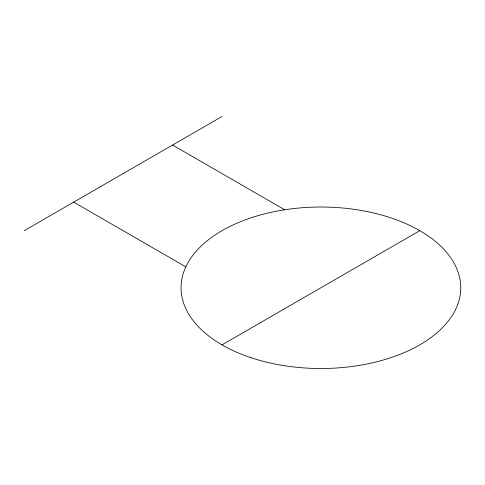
<?xml version="1.0" encoding="UTF-8"?>
<svg xmlns="http://www.w3.org/2000/svg" width="485" height="485" viewBox="0 0 485 485"><rect width="100%" height="100%" fill="white"/><g stroke="black" fill="none" stroke-linecap="round" stroke-linejoin="round"><path stroke-width="0.73" d="M24.25 230.678L222.021 116.497M222.021 344.859L419.792 230.678M172.575 145.039L284.713 209.781M73.69 202.13L185.828 266.871M250.981 357.688A139.844 80.74 0 0 0 460.75 287.769A139.844 80.74 0 0 0 250.981 217.844A139.844 80.74 0 0 0 250.981 357.688"/></g></svg>
